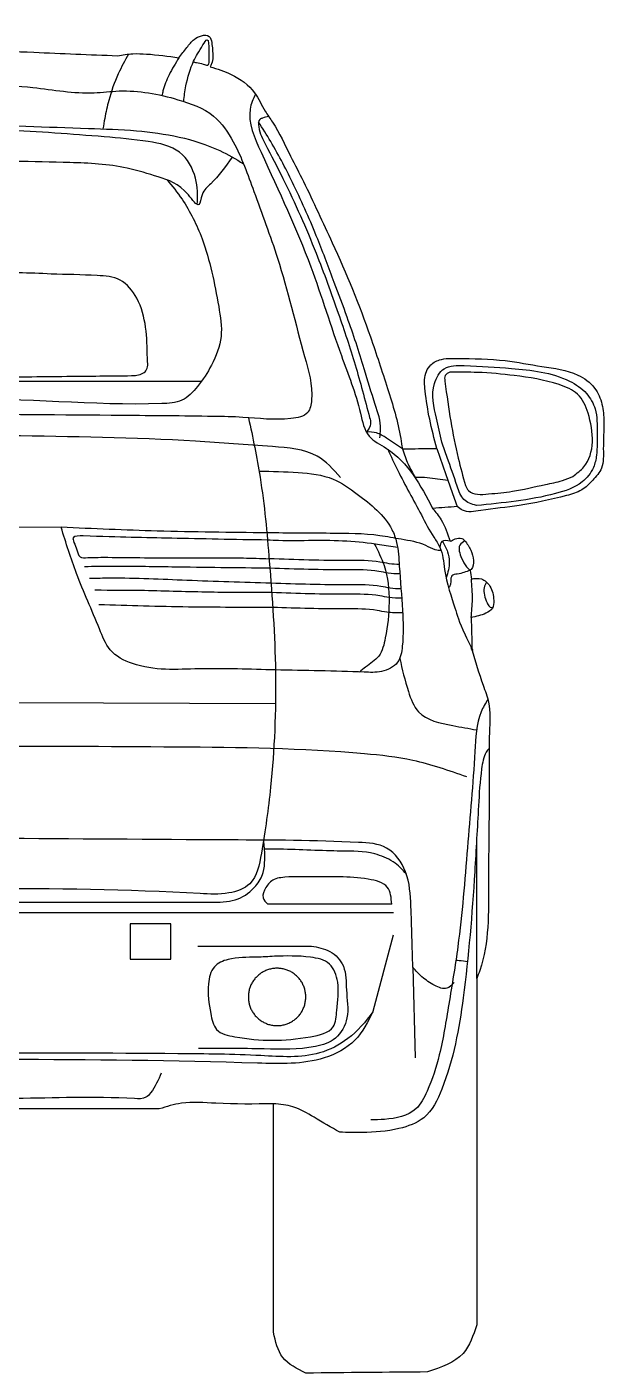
# Model space of a CAD drawing. Header units: millimetres. Extents: x -13123 to 16075, y -1 to 10560.
# Drawn here: x 9958 to 10707, y 0 to 1747 of the extents above; entities that cross this region are included whole.
import ezdxf

# ---------------------------------------------------------------- set-up
doc = ezdxf.new("R2010")
doc.units = ezdxf.units.MM
doc.header["$MEASUREMENT"] = 0
doc.layers.add('inner', color=180, linetype='Continuous')
doc.layers.add('outer', color=200, linetype='Continuous')

msp = doc.modelspace()

# ---------------------------------------------------------------- linework, layer by layer
at = {"layer": 'inner'}
for points in [[(9725, 1287.5), (10184.8, 1287.5)], [(10489.9, 1199.9), (10501.8, 1166.1)], [(10474.1, 1162.4), (10461.8, 1162.2)], [(10504.6, 1158.3), (10474.1, 1162.4)], [(10501.8, 1166.1), (10512.6, 1135.5)], [(10512.6, 1135.5), (10516.6, 1124.6)], [(10002.6, 1097.7), (9610.5, 1096.6)], [(10280.6, 868.7), (9610.5, 871.1)], [(10541.9, 512.3), (10541.9, 695.5)], [(9602.9, 611.1), (10201, 611.1)], [(10433.9, 597.4), (9610.5, 597.4)], [(10431.6, 608.7), (10270.6, 608.7)], [(10433.3, 568.2), (10407.2, 469.4)], [(10459, 526.7), (10462, 409.2)]]:
    msp.add_lwpolyline(points, dxfattribs=at)
for points in [[(10144.7, 583.2), (10092.1, 583.2), (10092.1, 537.2), (10144.7, 537.2)], [(10320, 488.2), (10320, 489.5), (10319.9, 490.8), (10319.8, 492), (10319.6, 493.3), (10319.4, 494.6), (10319.2, 495.9), (10318.9, 497.1), (10318.6, 498.4), (10318.2, 499.6), (10317.8, 500.8), (10317.3, 502.1), (10316.8, 503.2), (10316.3, 504.4), (10315.7, 505.6), (10315.1, 506.7), (10314.4, 507.8), (10313.7, 508.9), (10313, 510), (10312.2, 511), (10311.4, 512), (10310.5, 513), (10309.7, 513.9), (10308.7, 514.9), (10307.8, 515.7), (10306.8, 516.6), (10305.8, 517.4), (10304.8, 518.2), (10303.7, 519), (10302.7, 519.7), (10301.6, 520.3), (10300.4, 521), (10299.3, 521.6), (10298.1, 522.1), (10296.9, 522.6), (10295.7, 523.1), (10294.5, 523.5), (10293.3, 523.9), (10292, 524.3), (10290.8, 524.6), (10289.5, 524.8), (10288.2, 525), (10286.9, 525.2), (10285.6, 525.3), (10284.4, 525.4), (10283.1, 525.4), (10281.8, 525.4), (10280.5, 525.4), (10279.2, 525.3), (10277.9, 525.1), (10276.6, 524.9), (10275.3, 524.7), (10274.1, 524.4), (10272.8, 524.1), (10271.6, 523.7), (10270.4, 523.3), (10269.2, 522.9), (10268, 522.4), (10266.8, 521.8), (10265.6, 521.3), (10264.5, 520.7), (10263.4, 520), (10262.3, 519.3), (10261.2, 518.6), (10260.2, 517.8), (10259.1, 517), (10258.2, 516.2), (10257.2, 515.3), (10256.3, 514.4), (10255.4, 513.5), (10254.5, 512.5), (10253.7, 511.5), (10252.9, 510.5), (10252.1, 509.4), (10251.4, 508.4), (10250.7, 507.3), (10250.1, 506.1), (10249.5, 505), (10248.9, 503.8), (10248.4, 502.7), (10247.9, 501.5), (10247.5, 500.2), (10247.1, 499), (10246.7, 497.8), (10246.4, 496.5), (10246.1, 495.2), (10245.9, 494), (10245.7, 492.7), (10245.6, 491.4), (10245.5, 490.1), (10245.5, 488.8), (10245.5, 487.5), (10245.5, 486.2), (10245.6, 484.9), (10245.7, 483.7), (10245.9, 482.4), (10246.1, 481.1), (10246.4, 479.8), (10246.7, 478.6), (10247.1, 477.3), (10247.5, 476.1), (10247.9, 474.9), (10248.4, 473.7), (10248.9, 472.5), (10249.5, 471.3), (10250.1, 470.2), (10250.7, 469.1), (10251.4, 468), (10252.1, 466.9), (10252.9, 465.8), (10253.7, 464.8), (10254.5, 463.8), (10255.4, 462.9), (10256.3, 461.9), (10257.2, 461), (10258.2, 460.2), (10259.1, 459.3), (10260.2, 458.5), (10261.2, 457.8), (10262.3, 457), (10263.4, 456.3), (10264.5, 455.7), (10265.6, 455.1), (10266.8, 454.5), (10268, 454), (10269.2, 453.5), (10270.4, 453), (10271.6, 452.6), (10272.8, 452.2), (10274.1, 451.9), (10275.3, 451.6), (10276.6, 451.4), (10277.9, 451.2), (10279.2, 451.1), (10280.5, 451), (10281.8, 450.9), (10283.1, 450.9), (10284.4, 450.9), (10285.6, 451), (10286.9, 451.1), (10288.2, 451.3), (10289.5, 451.5), (10290.8, 451.8), (10292, 452.1), (10293.3, 452.4), (10294.5, 452.8), (10295.7, 453.2), (10296.9, 453.7), (10298.1, 454.2), (10299.3, 454.8), (10300.4, 455.4), (10301.6, 456), (10302.7, 456.7), (10303.7, 457.4), (10304.8, 458.1), (10305.8, 458.9), (10306.8, 459.7), (10307.8, 460.6), (10308.7, 461.5), (10309.7, 462.4), (10310.5, 463.3), (10311.4, 464.3), (10312.2, 465.3), (10313, 466.4), (10313.7, 467.4), (10314.4, 468.5), (10315.1, 469.6), (10315.7, 470.8), (10316.3, 471.9), (10316.8, 473.1), (10317.3, 474.3), (10317.8, 475.5), (10318.2, 476.7), (10318.6, 478), (10318.9, 479.2), (10319.2, 480.5), (10319.4, 481.7), (10319.6, 483), (10319.8, 484.3), (10319.9, 485.6), (10320, 486.9)]]:
    msp.add_lwpolyline(points, close=True, dxfattribs=at)
for points, knots in [([(10161.6, 1650.5), (10162.3, 1657.1), (10164.5, 1674.8), (10172.6, 1701.5), (10182.4, 1716.9), (10194, 1736), (10194.2, 1714), (10194.6, 1707.1), (10193.8, 1695.3), (10185.6, 1699.7), (10179.9, 1700), (10175.4, 1701.1), (10173.9, 1701.4)], [9.259307, 9.259307, 9.259307, 9.259307, 29.369619, 62.936418, 87.358978, 96.101467, 109.790033, 124.270012, 129.898918, 135.494099, 144.769765, 149.192163, 149.192163, 149.192163, 149.192163]), ([(10090, 1711.8), (10085.3, 1703.5), (10074.8, 1684.2), (10064.9, 1655.9), (10059.5, 1631.7), (10057.5, 1619.4), (10056.8, 1614.8)], [11.670506, 11.670506, 11.670506, 11.670506, 40.549802, 77.289052, 101.09861, 114.896452, 114.896452, 114.896452, 114.896452]), ([(10155.4, 1707.2), (10150.9, 1699.9), (10142.5, 1686.3), (10135.7, 1669.4), (10133.8, 1660.1), (10133.4, 1658.1)], [0, 0, 0, 0, 25.741096, 47.98605, 54.121761, 54.121761, 54.121761, 54.121761]), ([(9610.5, 1678.2), (9648.3, 1678.6), (9728.4, 1679.2), (9846.7, 1670.7), (9954.2, 1673.1), (10029.6, 1658.4), (10092.6, 1667.1), (10145.6, 1656.8), (10201.1, 1637.1), (10232.6, 1590.5), (10254.7, 1526.6), (10289.8, 1434.9), (10310.9, 1342.9), (10330.8, 1277.6), (10324.3, 1242.4), (10285.5, 1235.4), (10246.9, 1240.8), (10173.3, 1242.1), (9964.7, 1243.7), (9768.1, 1245.3), (9610.5, 1246.7)], [6.525549, 6.525549, 6.525549, 6.525549, 119.706018, 246.799624, 362.127378, 441.688724, 474.310491, 551.57547, 602.404345, 644.427466, 713.962724, 806.065213, 938.394685, 995.875105, 1012.355175, 1035.63951, 1097.939296, 1136.37762, 1254.06706, 1726.095792, 1726.095792, 1726.095792, 1726.095792]), ([(10254.8, 1659.8), (10251.4, 1653.5), (10241.7, 1629.7), (10277.8, 1548.8), (10324.6, 1451.1), (10360.2, 1332.7), (10388.4, 1262.9), (10397.5, 1214), (10448.7, 1190.6), (10468.9, 1152.2), (10484.6, 1122.3)], [20.582205, 20.582205, 20.582205, 20.582205, 41.745254, 99.36108, 261.613759, 383.475389, 462.268413, 494.014791, 521.792676, 619.895447, 619.895447, 619.895447, 619.895447]), ([(9610.5, 1626), (9698.9, 1624.7), (9841.3, 1622.5), (10004.7, 1616.5), (10116.2, 1612.9), (10186.9, 1600.2), (10229.1, 1575.6), (10239.2, 1569.4)], [10.510334, 10.510334, 10.510334, 10.510334, 275.599234, 437.9547, 500.313443, 611.513053, 646.888802, 646.888802, 646.888802, 646.888802]), ([(10271.8, 1630.9), (10269.2, 1630.3), (10265.2, 1629.3), (10257.9, 1626.8), (10259.1, 1611), (10271.2, 1587.9), (10299.6, 1533.3), (10331.5, 1461), (10361, 1379.7), (10385, 1308.2), (10397.1, 1261.3), (10405.5, 1230.6), (10401.4, 1224.7), (10398.7, 1221.3)], [31.857736, 31.857736, 31.857736, 31.857736, 39.771345, 43.653017, 53.495495, 77.841466, 127.753708, 233.513858, 316.823344, 387.160237, 458.10012, 466.331686, 478.531993, 478.531993, 478.531993, 478.531993]), ([(10179.2, 1516.6), (10179.8, 1528.1), (10179.6, 1552.7), (10158.8, 1590.3), (10110.2, 1600.1), (10035.3, 1606.5), (9935, 1614.2), (9834, 1614.4), (9727.6, 1617.8), (9658.8, 1618.6), (9610.5, 1619)], [8.837164, 8.837164, 8.837164, 8.837164, 43.24128, 82.471747, 125.460932, 183.038664, 311.841707, 424.764794, 486.555105, 631.238062, 631.238062, 631.238062, 631.238062]), ([(10416, 1213.8), (10416.5, 1217.5), (10418.6, 1232.1), (10408.1, 1262.2), (10394.1, 1310.3), (10376.6, 1363.5), (10355.5, 1419.2), (10334.1, 1476.9), (10307.1, 1538.2), (10280.8, 1588.7), (10264, 1615.4), (10258.7, 1623.8)], [0, 0, 0, 0, 10.939935, 44.054332, 92.518777, 162.984154, 211.198586, 271.430124, 347.559522, 411.905259, 442.007155, 442.007155, 442.007155, 442.007155]), ([(10224.4, 1578.2), (10215.7, 1565.7), (10203.4, 1548.6), (10184.6, 1533.2), (10182.4, 1508.9), (10159.5, 1542.9), (10131, 1551.7), (10077.4, 1568.6), (9990.9, 1572.3), (9863.6, 1573.3), (9729.2, 1578.4), (9642.8, 1578.6), (9610.5, 1578.6)], [6.15508, 6.15508, 6.15508, 6.15508, 50.67134, 68.614436, 82.190137, 100.6037, 146.323779, 188.038046, 262.745916, 406.983949, 569.559563, 666.246592, 666.246592, 666.246592, 666.246592]), ([(10139.9, 1548.8), (10146.8, 1540.6), (10165.3, 1517.3), (10192.2, 1462.7), (10204.2, 1401.7), (10213.6, 1345), (10199.3, 1309.2), (10181.8, 1281.8), (10160.7, 1259.5), (10049.9, 1253.7), (9927, 1271.1), (9787.1, 1255.3), (9731, 1284.9), (9676.3, 1296.3), (9635.3, 1298.2), (9610.5, 1298.7)], [16.703883, 16.703883, 16.703883, 16.703883, 48.667635, 106.055231, 196.595267, 235.770254, 274.852069, 307.740533, 335.146187, 361.476267, 627.707977, 722.187491, 765.754004, 814.554693, 888.751543, 888.751543, 888.751543, 888.751543]), ([(10114.4, 1317.4), (10113.9, 1344.3), (10113.2, 1382.2), (10081.4, 1422.3), (10038.8, 1425.5), (9980.7, 1425.9), (9923.2, 1430.7), (9872, 1417), (9860.3, 1376.7), (9857.8, 1343.7), (9845.4, 1311.1), (9859.9, 1293.6), (9884.1, 1293.9), (9935.1, 1292.7), (10009.4, 1293.7), (10071.5, 1294.3), (10098.9, 1294.6)], [0, 0, 0, 0, 78.707188, 110.79752, 140.974383, 200.849305, 287.018555, 317.66695, 345.610312, 401.891404, 423.160284, 442.761713, 458.237101, 493.388905, 597.596502, 679.891155, 679.891155, 679.891155, 679.891155]), ([(10098.9, 1294.6), (10104.4, 1295.9), (10116, 1298.9), (10115, 1311), (10114.4, 1317.4)], [0, 0, 0, 0, 14.985943, 31.758293, 31.758293, 31.758293, 31.758293]), ([(10496.5, 1208.2), (10494.2, 1218.5), (10488.6, 1243.3), (10480.9, 1277), (10498.2, 1308.2), (10538.9, 1307.3), (10591, 1304.1), (10648.5, 1298), (10684.7, 1273.8), (10698.6, 1249.2), (10697.9, 1220.9), (10698.6, 1195.5), (10693.8, 1172.5), (10676.4, 1151.3), (10622.5, 1133.7), (10575.7, 1129.3), (10541.4, 1126)], [0, 0, 0, 0, 31.772181, 76.81764, 99.982148, 126.138601, 187.622044, 264.579178, 292.068325, 314.927928, 345.95976, 375.190298, 391.49509, 415.394082, 453.107108, 556.861297, 556.861297, 556.861297, 556.861297]), ([(10507.1, 1298.9), (10504.5, 1297.8), (10499.5, 1295.6), (10505, 1252.3), (10512, 1208.6), (10523.9, 1163.8), (10527.1, 1151.9)], [0, 0, 0, 0, 7.415376, 14.943908, 116.356436, 152.960935, 152.960935, 152.960935, 152.960935]), ([(10666.7, 1163.8), (10671.8, 1167.7), (10696, 1185.7), (10693.1, 1233.5), (10675.5, 1272.6), (10638.2, 1288), (10594.6, 1294.5), (10547, 1299.3), (10519.1, 1299), (10507.1, 1298.9)], [0, 0, 0, 0, 18.751376, 88.643582, 116.676882, 143.729323, 203.172189, 250.700012, 286.761576, 286.761576, 286.761576, 286.761576]), ([(10245.6, 1239.9), (10251.3, 1214.2), (10264, 1152.9), (10274.1, 1042.1), (10283.4, 908.6), (10278.1, 779.6), (10265.6, 691.4), (10255.1, 633.6), (10217.3, 620.3), (10006.1, 633), (9802.1, 628.3), (9610.5, 623.1)], [32.251479, 32.251479, 32.251479, 32.251479, 111.053793, 220.21831, 364.971697, 514.149637, 600.743211, 643.228296, 672.775877, 710.162928, 1282.589465, 1282.589465, 1282.589465, 1282.589465]), ([(10365.2, 1162.5), (10355.7, 1173), (10332.5, 1198.4), (10261.7, 1203.5), (10130.9, 1213.6), (9953.1, 1216.2), (9764.7, 1218.9), (9656.7, 1219.5), (9610.5, 1219.6)], [0, 0, 0, 0, 41.05141, 100.184602, 200.412175, 442.655061, 628.571807, 766.890951, 766.890951, 766.890951, 766.890951]), ([(10445.3, 1199.5), (10438.5, 1204.2), (10427.8, 1211.7), (10412.4, 1221.3), (10403.2, 1221.6), (10398.7, 1221.3)], [0, 0, 0, 0, 24.962811, 39.457244, 52.810514, 52.810514, 52.810514, 52.810514]), ([(10541.4, 1126), (10535.3, 1127.9), (10522.8, 1131.8), (10514.3, 1158.2), (10505.6, 1182.4), (10498.9, 1201.5), (10496.5, 1208.2)], [0, 0, 0, 0, 17.948503, 37.245333, 76.701099, 97.853999, 97.853999, 97.853999, 97.853999]), ([(10426.3, 1199.2), (10430.5, 1189.9), (10444, 1160.9), (10465.3, 1123.3), (10482.4, 1089.6), (10497.9, 1068.2), (10499.1, 1035.7), (10513.9, 992.9), (10519.4, 972.6), (10539.1, 932.9), (10535.1, 940), (10534.8, 940.5)], [5.509353, 5.509353, 5.509353, 5.509353, 36.113251, 101.497271, 134.64716, 149.945188, 179.300264, 230.999836, 268.448632, 289.410975, 291.113074, 291.113074, 291.113074, 291.113074]), ([(10445.3, 1199.5), (10447.6, 1192.8), (10452, 1179.9), (10458.7, 1167.9), (10461.8, 1162.2)], [0, 0, 0, 0, 21.332424, 40.871763, 40.871763, 40.871763, 40.871763]), ([(10259.4, 1170.6), (10276.2, 1170.4), (10308.3, 1169.6), (10354.1, 1164.6), (10394.2, 1135.5), (10427, 1110), (10440.1, 1073.9), (10441.5, 1038.4), (10446, 993.3), (10447, 952.3), (10442, 919.7), (10418.6, 908.7), (10365, 911.1), (10319, 911.9), (10280.6, 912.5)], [13.227395, 13.227395, 13.227395, 13.227395, 63.74601, 110.024787, 146.97027, 211.216245, 228.919962, 260.132525, 317.297163, 364.100889, 385.755118, 409.694391, 432.447866, 547.492301, 547.492301, 547.492301, 547.492301]), ([(10527.1, 1151.9), (10528.3, 1149.5), (10533.7, 1138.9), (10560.3, 1141.3), (10591.8, 1144), (10624, 1152.2), (10650.7, 1156.9), (10662.2, 1161.9), (10666.7, 1163.8)], [0, 0, 0, 0, 7.788882, 34.115734, 65.195806, 108.904343, 131.567012, 146.327832, 146.327832, 146.327832, 146.327832]), ([(10269.5, 1090.5), (10222, 1091), (10133, 1091.9), (10044, 1095.9), (10002.6, 1097.7)], [0, 0, 0, 0, 142.615069, 267.05505, 267.05505, 267.05505, 267.05505]), ([(10280.6, 912.5), (10247.7, 913.6), (10186, 915.7), (10111.6, 910.3), (10063.8, 935.2), (10046.7, 981.4), (10022.7, 1032.4), (10008.8, 1077.5), (10002.6, 1097.7)], [0, 0, 0, 0, 99.123827, 185.742629, 219.726395, 250.23175, 328.240042, 391.293659, 391.293659, 391.293659, 391.293659]), ([(10270.4, 1081.1), (10227.3, 1081.8), (10144.4, 1083.4), (10076.2, 1085), (10012.7, 1087), (10023.6, 1070.9), (10025.3, 1057.6), (10043.7, 1058.8), (10084.7, 1058.7), (10154.6, 1057.5), (10223.7, 1058.7), (10261.3, 1057.3), (10272.5, 1056.9)], [0, 0, 0, 0, 124.392192, 239.270224, 252.181813, 268.934432, 278.770593, 288.756076, 314.975718, 411.626416, 490.894881, 524.279349, 524.279349, 524.279349, 524.279349]), ([(10495.8, 1067.4), (10493.1, 1067.6), (10486.1, 1068.3), (10470.2, 1078.1), (10445.3, 1081.6), (10404.3, 1089.7), (10345.7, 1089.8), (10296.9, 1090.2), (10269.5, 1090.5)], [3.775348, 3.775348, 3.775348, 3.775348, 11.679014, 25.082781, 58.093907, 86.199563, 150.663684, 232.814016, 232.814016, 232.814016, 232.814016]), ([(10439.2, 1071.6), (10431.3, 1072.8), (10409.5, 1076.2), (10358.1, 1082.2), (10309.4, 1079.4), (10275.1, 1080.8), (10270.4, 1081.1)], [18.390354, 18.390354, 18.390354, 18.390354, 42.169147, 84.693353, 173.412938, 187.681226, 187.681226, 187.681226, 187.681226]), ([(10408.9, 1076.1), (10413.7, 1066.9), (10425.7, 1043.4), (10429.6, 1000.5), (10425.4, 961.7), (10417.7, 929.4), (10400.7, 918.9), (10392.3, 912.1), (10389.7, 909.9)], [1.41167, 1.41167, 1.41167, 1.41167, 32.237097, 80.145564, 126.804825, 151.784994, 174.139299, 184.128392, 184.128392, 184.128392, 184.128392]), ([(10507.4, 1079.5), (10503.1, 1080.3), (10495.8, 1081.7), (10494.5, 1074.8), (10494, 1072)], [0, 0, 0, 0, 10.755685, 18.378295, 18.378295, 18.378295, 18.378295]), ([(10497.3, 1079.8), (10499.8, 1075.3), (10504.3, 1066.9), (10507.5, 1050.2), (10504.6, 1039), (10502.1, 1032.1)], [0, 0, 0, 0, 15.508885, 28.295268, 49.992153, 49.992153, 49.992153, 49.992153]), ([(10526.6, 1080.3), (10523.9, 1078.6), (10516.1, 1073.6), (10521.7, 1058.2), (10526.8, 1047.8), (10531.6, 1043.3), (10533.2, 1041.8)], [0, 0, 0, 0, 8.782628, 25.711086, 38.859985, 45.28804, 45.28804, 45.28804, 45.28804]), ([(10441.2, 1049.4), (10436.9, 1049.5), (10428.5, 1050.1), (10407, 1055), (10354.6, 1054), (10306.7, 1055.6), (10272.5, 1056.9)], [30.290084, 30.290084, 30.290084, 30.290084, 43.233502, 55.624039, 96.398559, 199.416968, 199.416968, 199.416968, 199.416968]), ([(10273.4, 1044.6), (10231, 1045), (10162.5, 1045.7), (10082.4, 1047.3), (10044.7, 1046.7), (10033, 1046.5)], [0, 0, 0, 0, 127.264341, 205.601363, 240.41777, 240.41777, 240.41777, 240.41777]), ([(10275, 1025.2), (10238.5, 1026.2), (10169.1, 1028.2), (10090.5, 1032.2), (10048.4, 1031.4), (10039.3, 1031.2)], [0, 0, 0, 0, 109.339398, 208.436956, 235.793809, 235.793809, 235.793809, 235.793809]), ([(10442, 1037.2), (10437, 1037.2), (10427.8, 1037.8), (10405.5, 1042.8), (10353.9, 1041.8), (10306.9, 1043.4), (10273.4, 1044.6)], [27.981144, 27.981144, 27.981144, 27.981144, 43.233502, 55.624039, 96.398559, 196.915162, 196.915162, 196.915162, 196.915162]), ([(10533.2, 1041.8), (10528, 1039.9), (10520.7, 1037.2), (10508.4, 1036.1), (10508.2, 1028.1), (10507.8, 1022.6), (10506.1, 1020), (10505.4, 1019.1)], [0, 0, 0, 0, 17.333596, 24.552888, 31.471477, 37.605553, 41.040932, 41.040932, 41.040932, 41.040932]), ([(10275.9, 1012.9), (10249.2, 1012.9), (10194.1, 1012.9), (10117.6, 1015.8), (10067.7, 1015.9), (10046.3, 1015.9)], [0, 0, 0, 0, 79.928669, 165.331767, 229.573723, 229.573723, 229.573723, 229.573723]), ([(10443.5, 1017.8), (10438.9, 1017.8), (10430.2, 1018.4), (10408.3, 1023.3), (10356.3, 1022.4), (10308.8, 1023.9), (10275, 1025.2)], [29.278505, 29.278505, 29.278505, 29.278505, 43.233502, 55.624039, 96.398559, 198.208686, 198.208686, 198.208686, 198.208686]), ([(10534.6, 980.6), (10535.4, 988.5), (10537, 1005.1), (10535.6, 1021.8), (10534.9, 1030.6)], [0, 0, 0, 0, 23.693886, 50.120996, 50.120996, 50.120996, 50.120996]), ([(10554.6, 1026.6), (10553.2, 1024.2), (10549.3, 1015.9), (10552.8, 1004.2), (10557.9, 994.4), (10561.1, 993.5), (10562.7, 993.5)], [6.443941, 6.443941, 6.443941, 6.443941, 14.574277, 34.400693, 40.224814, 45.249325, 45.249325, 45.249325, 45.249325]), ([(10277.2, 993.7), (10240.7, 993.7), (10165.4, 993.7), (10090.1, 996), (10051.3, 997.1)], [0, 0, 0, 0, 109.391721, 225.889923, 225.889923, 225.889923, 225.889923]), ([(10444.5, 1005.6), (10439, 1005.5), (10429.5, 1006), (10406.8, 1011.1), (10355.6, 1010.2), (10308.9, 1011.7), (10275.9, 1012.9)], [26.823805, 26.823805, 26.823805, 26.823805, 43.233502, 55.624039, 96.398559, 195.805407, 195.805407, 195.805407, 195.805407]), ([(10445.7, 986.6), (10438.8, 986.4), (10427.7, 986.6), (10403.6, 992.1), (10353.9, 991.2), (10308.7, 992.6), (10277.2, 993.7)], [22.390824, 22.390824, 22.390824, 22.390824, 43.233502, 55.624039, 96.398559, 191.314495, 191.314495, 191.314495, 191.314495]), ([(10442, 927.6), (10445.1, 913.4), (10450.7, 889.7), (10465.9, 849.3), (10505.8, 841.1), (10531.6, 836.6), (10541.6, 834.8)], [9.330343, 9.330343, 9.330343, 9.330343, 53.659041, 83.080338, 130.881678, 162.162966, 162.162966, 162.162966, 162.162966]), ([(10556.3, 874.2), (10553, 869.1), (10541.4, 848.8), (10538.6, 781.2), (10529.3, 681.2), (10521.2, 570.9), (10506, 481.9), (10495.9, 418.1), (10481.6, 372.8), (10462.5, 335.6), (10430.3, 329), (10410.3, 328.7), (10404.4, 328.6)], [20.004658, 20.004658, 20.004658, 20.004658, 38.355215, 90.582588, 215.75541, 344.528, 420.384238, 487.211777, 537.229218, 564.13592, 607.027109, 624.943445, 624.943445, 624.943445, 624.943445]), ([(10528.9, 773.7), (10505.8, 781.8), (10462.7, 796.9), (10336.2, 810.7), (10053.2, 813.9), (9791.3, 813.4), (9610.5, 812.8)], [0, 0, 0, 0, 72.981383, 136.598565, 380.098889, 922.302713, 922.302713, 922.302713, 922.302713]), ([(10557.8, 810.6), (10556.4, 809.1), (10551, 802), (10546.3, 775), (10543.4, 724.2), (10538.1, 624.3), (10528.2, 500.5), (10509.6, 393.3), (10478.8, 329.3), (10436.7, 314.6), (10399.6, 311.6), (10373.9, 312.3), (10364.2, 312.6)], [36.465585, 36.465585, 36.465585, 36.465585, 42.891944, 65.190551, 113.48721, 199.092923, 363.251234, 485.209484, 528.952397, 564.083766, 611.989091, 641.090018, 641.090018, 641.090018, 641.090018]), ([(10201, 611.1), (10211.7, 611.4), (10232.2, 612), (10254.3, 629.2), (10266, 648.2), (10266.9, 667.5), (10266.7, 681.6), (10265.4, 690), (10265.2, 691.7)], [0, 0, 0, 0, 31.328658, 59.862825, 79.75647, 96.522674, 116.757927, 121.976774, 121.976774, 121.976774, 121.976774]), ([(10456.5, 605.7), (10455.8, 620.9), (10454.4, 649.3), (10428.1, 686.6), (10343.1, 691.5), (10276.5, 691.7), (10222.2, 691.9)], [0, 0, 0, 0, 45.560555, 84.873375, 122.131732, 288.430309, 288.430309, 288.430309, 288.430309]), ([(10450.6, 647.5), (10445.6, 653.7), (10433.8, 665.4), (10401.3, 677.9), (10362.9, 676.5), (10303.7, 680), (10273, 680.1), (10266.5, 680.1)], [30.080772, 30.080772, 30.080772, 30.080772, 54.03323, 80.481113, 130.857653, 203.612732, 223.08068, 223.08068, 223.08068, 223.08068]), ([(10431.6, 608.7), (10430.9, 616.9), (10429.2, 634.9), (10383.7, 646), (10339.6, 642.8), (10298.6, 645), (10276.6, 641), (10267.9, 631.3), (10262.1, 617.4), (10268.1, 611.3), (10270.6, 608.7)], [0.30815, 0.30815, 0.30815, 0.30815, 23.039788, 49.823173, 122.270006, 163.302813, 172.260493, 187.498794, 201.071675, 211.253214, 211.253214, 211.253214, 211.253214]), ([(10327.4, 554.1), (10335.7, 552.7), (10352.7, 549.8), (10373.2, 527.5), (10371.4, 495.2), (10377.8, 462.9), (10361.3, 431.9), (10319.6, 419), (10259.7, 421.3), (10209, 421.4), (10180.6, 421.4)], [0, 0, 0, 0, 24.908226, 50.813107, 81.843976, 118.23133, 148.239256, 176.513356, 243.304782, 328.511178, 328.511178, 328.511178, 328.511178]), ([(10279.3, 540.9), (10294.6, 541.4), (10318.4, 542.1), (10353.7, 534.7), (10364.6, 503), (10360.3, 476.8), (10358.5, 443.1), (10299.8, 430.4), (10255, 430.5), (10201.6, 441.8), (10195.2, 473), (10191.5, 499.2), (10197.8, 528.9), (10224.9, 540.3), (10251.5, 539.1), (10271.6, 540.4), (10279.3, 540.9)], [0, 0, 0, 0, 46.671941, 73.007085, 98.881596, 135.464497, 157.214525, 189.468682, 287.506784, 312.945435, 334.968054, 373.414628, 397.103646, 417.177242, 454.501003, 477.564283, 477.564283, 477.564283, 477.564283]), ([(10512.4, 507.1), (10509.5, 503.8), (10502.8, 496), (10485.3, 503.6), (10471, 513), (10462.8, 522.3), (10459, 526.7)], [0, 0, 0, 0, 11.934351, 28.344777, 48.184252, 65.386872, 65.386872, 65.386872, 65.386872]), ([(10529.8, 533.7), (10526.3, 534.3), (10521.3, 535.2), (10516.2, 535.4), (10514.8, 535.5)], [5.386764, 5.386764, 5.386764, 5.386764, 16.118117, 20.544255, 20.544255, 20.544255, 20.544255]), ([(10407.2, 469.4), (10400.5, 455.9), (10387, 428.4), (10331.5, 399.7), (10068.4, 409.3), (9824.8, 407.1), (9610.5, 403.9)], [0, 0, 0, 0, 43.99781, 89.99612, 176.828463, 823.076612, 823.076612, 823.076612, 823.076612]), ([(10407, 469), (10397.7, 455.7), (10378.4, 433.4), (10327.6, 407.4), (10250.7, 413.6), (10009.9, 416.1), (9792.2, 415.2), (9610.5, 414.4)], [45.248818, 45.248818, 45.248818, 45.248818, 93.314142, 134.324607, 210.549622, 318.261258, 861.877401, 861.877401, 861.877401, 861.877401]), ([(10132.4, 389.4), (10128.6, 380.5), (10123.8, 368.9), (10111.4, 355.4), (10047.8, 359.3), (9949.6, 355.3), (9851.3, 355.5), (9804.3, 355.9)], [0, 0, 0, 0, 29.262634, 37.520462, 52.491575, 206.465777, 346.235134, 346.235134, 346.235134, 346.235134]), ([(10364.2, 312.6), (10353.1, 318.9), (10333.1, 330.3), (10305.6, 347.2), (10286.7, 348.8), (10278.1, 349.5)], [0, 0, 0, 0, 38.702039, 69.252982, 94.80968, 94.80968, 94.80968, 94.80968])]:
    msp.add_open_spline(points, degree=3, knots=knots, dxfattribs=at)
for points in [[(10222.2, 691.9), (10018.3, 693.2), (9814.4, 694.5), (9610.5, 695.8)], [(10459, 526.7), (10458.2, 553), (10457.4, 579.4), (10456.5, 605.7)], [(10179.7, 554.1), (10228.9, 554.1), (10278.2, 554.1), (10327.4, 554.1)]]:
    msp.add_open_spline(points, degree=3, dxfattribs=at)
at = {"layer": 'outer'}
msp.add_open_spline([(9610.5, 1747.1), (9608.8, 1746.2), (9604.7, 1744.1), (9604.8, 1735.2), (9604.4, 1729.4), (9604.1, 1726), (9596.8, 1726), (9526.5, 1725.5), (9409.8, 1720.5), (9264.2, 1714.7), (9181.6, 1711.2), (9145.4, 1709.7), (9138.8, 1710.8), (9126.3, 1712.9), (9099.5, 1711.8), (9079.7, 1709.1), (9065.7, 1707.2), (9062.2, 1711.6), (9055.9, 1719.6), (9047.3, 1730.9), (9037.3, 1736.4), (9025.1, 1737.1), (9022.1, 1722.9), (9021.7, 1711.7), (9022, 1700.4), (9024.6, 1696.7), (9025.4, 1695.5), (9016.1, 1692.6), (8994.5, 1685.8), (8967.2, 1666.3), (8956.2, 1640.3), (8937.5, 1614.8), (8923.3, 1583), (8902.5, 1544.6), (8885.3, 1506.7), (8853.8, 1440.7), (8822.8, 1364.5), (8795.4, 1279.1), (8780, 1230.7), (8776.4, 1204), (8775.8, 1199.5), (8764.6, 1199.7), (8749.7, 1199.9), (8734.8, 1199.9), (8731.1, 1199.9), (8734.4, 1212.5), (8740.8, 1237.3), (8745.8, 1269.6), (8748.1, 1294), (8740.2, 1308.9), (8725.3, 1317.4), (8691.2, 1316.5), (8646.8, 1316.3), (8595, 1305.8), (8553.4, 1301.1), (8525.3, 1281.1), (8515.6, 1257.7), (8513.3, 1230.5), (8515.7, 1203.4), (8514, 1175.2), (8528.6, 1158.7), (8542.6, 1144.3), (8576.6, 1135), (8620.5, 1125.5), (8664.2, 1121.3), (8693.9, 1116.1), (8702.3, 1122.9), (8704.4, 1124.6), (8715.1, 1123.8), (8725.8, 1123.1), (8736.4, 1122.3), (8732.6, 1117.5), (8722.3, 1104.7), (8717, 1089.2), (8713.7, 1079.5), (8711.6, 1080.6), (8707.1, 1083.2), (8699.3, 1084.5), (8695.8, 1081.4), (8694.5, 1080.3), (8691.8, 1076.4), (8684.6, 1066), (8680.8, 1048.4), (8687.4, 1042.2), (8687.9, 1041.8), (8687.3, 1038), (8686.7, 1034.3), (8686.2, 1030.6), (8681.7, 1031.3), (8672.2, 1032.6), (8659.6, 1020.5), (8656.8, 1006.1), (8657.3, 991.5), (8670.3, 984), (8680.1, 982), (8686.4, 980.6), (8686.1, 966.7), (8685.7, 952.9), (8685.4, 939.1), (8680.9, 923.6), (8674.4, 900.7), (8660.6, 866), (8663.9, 824.6), (8662.2, 747), (8665.1, 644.4), (8662.7, 554.8), (8677.9, 515.7), (8679.2, 512.3), (8679.2, 362.4), (8679.2, 212.4), (8679.2, 62.5), (8683.8, 48.9), (8694.1, 18), (8725.4, 7.4), (8742.9, 1.4), (8795.6, 1), (8848.2, 0.5), (8900.8, 0), (8912.4, 5.6), (8935, 16.5), (8940.3, 41), (8942.9, 52.9), (8942.9, 151.8), (8942.9, 250.7), (8942.9, 349.5), (8967.8, 349.2), (9007.5, 348.6), (9057.8, 353.2), (9081.6, 345.8), (9091.2, 342.8), (9184.3, 342.8), (9277.4, 342.8), (9370.5, 342.8), (9381.9, 347.1), (9409.7, 357.5), (9439.5, 357.6), (9457.1, 357.6), (9457.2, 355.3), (9457.4, 352.9), (9457.5, 350.6), (9508.5, 350.6), (9559.5, 350.6), (9610.5, 350.6), (9661.6, 350.6), (9712.6, 350.6), (9763.6, 350.6), (9763.7, 352.9), (9763.8, 355.3), (9764, 357.6), (9781.5, 357.6), (9811.4, 357.5), (9839.2, 347.1), (9850.6, 342.8), (9943.7, 342.8), (10036.8, 342.8), (10129.9, 342.8), (10139.4, 345.8), (10163.3, 353.2), (10213.6, 348.6), (10253.3, 349.2), (10278.1, 349.5), (10278.1, 250.7), (10278.1, 151.8), (10278.1, 52.9), (10280.8, 41), (10286.1, 16.5), (10308.7, 5.6), (10320.2, 0), (10372.9, 0.5), (10425.5, 1), (10478.1, 1.4), (10495.6, 7.4), (10526.9, 18), (10537.3, 48.9), (10541.9, 62.5), (10541.9, 212.4), (10541.9, 362.4), (10541.9, 512.3), (10543.2, 515.7), (10558.4, 554.8), (10555.9, 644.4), (10558.9, 747), (10557.2, 824.6), (10560.4, 866), (10546.7, 900.7), (10540.1, 923.6), (10535.7, 939.1), (10535.3, 952.9), (10535, 966.7), (10534.6, 980.6), (10541, 982), (10550.7, 984), (10563.8, 991.5), (10564.2, 1006.1), (10561.5, 1020.5), (10548.9, 1032.6), (10539.4, 1031.3), (10534.9, 1030.6), (10534.3, 1034.3), (10533.8, 1038), (10533.2, 1041.8), (10533.7, 1042.2), (10540.2, 1048.4), (10536.4, 1066), (10529.3, 1076.4), (10526.6, 1080.3), (10525.3, 1081.4), (10521.8, 1084.5), (10514, 1083.2), (10509.5, 1080.6), (10507.4, 1079.5), (10504.1, 1089.2), (10498.7, 1104.7), (10488.5, 1117.5), (10484.6, 1122.3), (10495.3, 1123.1), (10506, 1123.8), (10516.6, 1124.6), (10518.8, 1122.9), (10527.2, 1116.1), (10556.9, 1121.3), (10600.6, 1125.5), (10644.5, 1135), (10678.4, 1144.3), (10692.5, 1158.7), (10707.1, 1175.2), (10705.4, 1203.4), (10707.7, 1230.5), (10705.5, 1257.7), (10695.8, 1281.1), (10667.7, 1301.1), (10626.1, 1305.8), (10574.3, 1316.3), (10529.9, 1316.5), (10495.8, 1317.4), (10480.8, 1308.9), (10473, 1294), (10475.2, 1269.6), (10480.3, 1237.3), (10486.7, 1212.5), (10489.9, 1199.9), (10486.2, 1199.9), (10471.3, 1199.9), (10456.5, 1199.7), (10445.3, 1199.5), (10444.7, 1204), (10441, 1230.7), (10425.7, 1279.1), (10398.3, 1364.5), (10367.2, 1440.7), (10335.7, 1506.7), (10318.5, 1544.6), (10297.8, 1583), (10283.6, 1614.8), (10264.9, 1640.3), (10253.8, 1666.3), (10226.6, 1685.8), (10205, 1692.6), (10195.7, 1695.5), (10196.5, 1696.7), (10199.1, 1700.4), (10199.4, 1711.7), (10198.9, 1722.9), (10195.9, 1737.1), (10183.8, 1736.4), (10173.8, 1730.9), (10165.2, 1719.6), (10158.8, 1711.6), (10155.4, 1707.2), (10141.4, 1709.1), (10121.6, 1711.8), (10094.8, 1712.9), (10082.3, 1710.8), (10075.7, 1709.7), (10039.5, 1711.2), (9956.9, 1714.7), (9811.3, 1720.5), (9694.6, 1725.5), (9624.3, 1726), (9616.9, 1726), (9616.7, 1729.4), (9616.2, 1735.2), (9616.4, 1744.1), (9612.3, 1746.2), (9610.5, 1747.1)], degree=3, knots=[8267.089646, 8267.089646, 8267.089646, 8267.089646, 8272.498638, 8280.131877, 8290.655894, 8290.655894, 8290.655894, 8312.712506, 8501.600542, 8641.013517, 8749.741265, 8749.741265, 8749.741265, 8769.782251, 8787.487139, 8829.864679, 8829.864679, 8829.864679, 8846.594962, 8860.747379, 8871.206783, 8881.558129, 8890.072737, 8908.703192, 8918.099418, 8922.215365, 8922.215365, 8922.215365, 8951.545844, 8990.238308, 9017.489969, 9034.813217, 9084.886739, 9121.459515, 9165.758524, 9209.530681, 9341.038544, 9411.855614, 9479.084904, 9492.566445, 9492.566445, 9492.566445, 9526.127267, 9537.204835, 9537.204835, 9537.204835, 9576.34833, 9613.686878, 9636.470458, 9647.250077, 9662.257915, 9685.148247, 9747.773838, 9795.927486, 9843.621494, 9871.301661, 9894.390819, 9917.178928, 9952.52829, 9977.548188, 9997.014063, 10015.948071, 10037.221025, 10100.006711, 10150.209742, 10173.960331, 10182.006767, 10182.006767, 10182.006767, 10214.075975, 10214.075975, 10214.075975, 10232.460021, 10262.861704, 10262.861704, 10262.861704, 10270.06248, 10278.73607, 10283.720138, 10283.720138, 10283.720138, 10298.244689, 10322.923012, 10324.898136, 10324.898136, 10324.898136, 10336.17764, 10336.17764, 10336.17764, 10349.279246, 10363.581703, 10382.692396, 10393.349838, 10403.792073, 10423.720613, 10423.720613, 10423.720613, 10465.254414, 10465.254414, 10465.254414, 10513.717913, 10536.915732, 10575.782219, 10635.561825, 10770.924356, 10885.760617, 10896.617196, 10896.617196, 10896.617196, 11346.411025, 11346.411025, 11346.411025, 11387.332107, 11439.261142, 11439.261142, 11439.261142, 11597.170005, 11597.170005, 11597.170005, 11633.498407, 11668.250238, 11668.250238, 11668.250238, 11964.873457, 11964.873457, 11964.873457, 12039.625456, 12084.346767, 12114.024556, 12114.024556, 12114.024556, 12393.336585, 12393.336585, 12393.336585, 12429.654588, 12481.841297, 12481.841297, 12481.841297, 12488.905385, 12488.905385, 12488.905385, 12641.960278, 12641.960278, 12641.960278, 12795.015172, 12795.015172, 12795.015172, 12802.079259, 12802.079259, 12802.079259, 12854.265969, 12890.583972, 12890.583972, 12890.583972, 13169.896001, 13169.896001, 13169.896001, 13199.57379, 13244.295101, 13319.0471, 13319.0471, 13319.0471, 13615.670319, 13615.670319, 13615.670319, 13650.42215, 13686.750552, 13686.750552, 13686.750552, 13844.659415, 13844.659415, 13844.659415, 13896.58845, 13937.509531, 13937.509531, 13937.509531, 14387.30336, 14387.30336, 14387.30336, 14398.15994, 14512.996201, 14648.358732, 14708.138338, 14747.004824, 14770.202643, 14818.666143, 14818.666143, 14818.666143, 14860.199944, 14860.199944, 14860.199944, 14880.128484, 14890.570718, 14901.228161, 14920.338854, 14934.641311, 14947.742917, 14947.742917, 14947.742917, 14959.022421, 14959.022421, 14959.022421, 14960.997545, 14985.675868, 15000.200419, 15000.200419, 15000.200419, 15005.184487, 15013.858077, 15021.058853, 15021.058853, 15021.058853, 15051.460535, 15069.844582, 15069.844582, 15069.844582, 15101.913789, 15101.913789, 15101.913789, 15109.960226, 15133.710814, 15183.913846, 15246.699531, 15267.972486, 15286.906494, 15306.372369, 15331.392267, 15366.741629, 15389.529738, 15412.618896, 15440.299063, 15487.993071, 15536.146718, 15598.77231, 15621.662642, 15636.67048, 15647.450098, 15670.233679, 15707.572226, 15746.715721, 15746.715721, 15746.715721, 15757.79329, 15791.354112, 15791.354112, 15791.354112, 15804.835653, 15872.064943, 15942.882013, 16074.389876, 16118.162033, 16162.461042, 16199.033818, 16249.10734, 16266.430587, 16293.682249, 16332.374713, 16361.705192, 16361.705192, 16361.705192, 16365.821138, 16375.217365, 16393.84782, 16402.362428, 16412.713774, 16423.173178, 16437.325595, 16454.055878, 16454.055878, 16454.055878, 16496.433418, 16514.138306, 16534.179291, 16534.179291, 16534.179291, 16642.90704, 16782.320015, 16971.208051, 16993.264663, 16993.264663, 16993.264663, 17003.78868, 17011.421919, 17016.830911, 17016.830911, 17016.830911, 17016.830911], dxfattribs=at)

doc.saveas('drawing.dxf')
